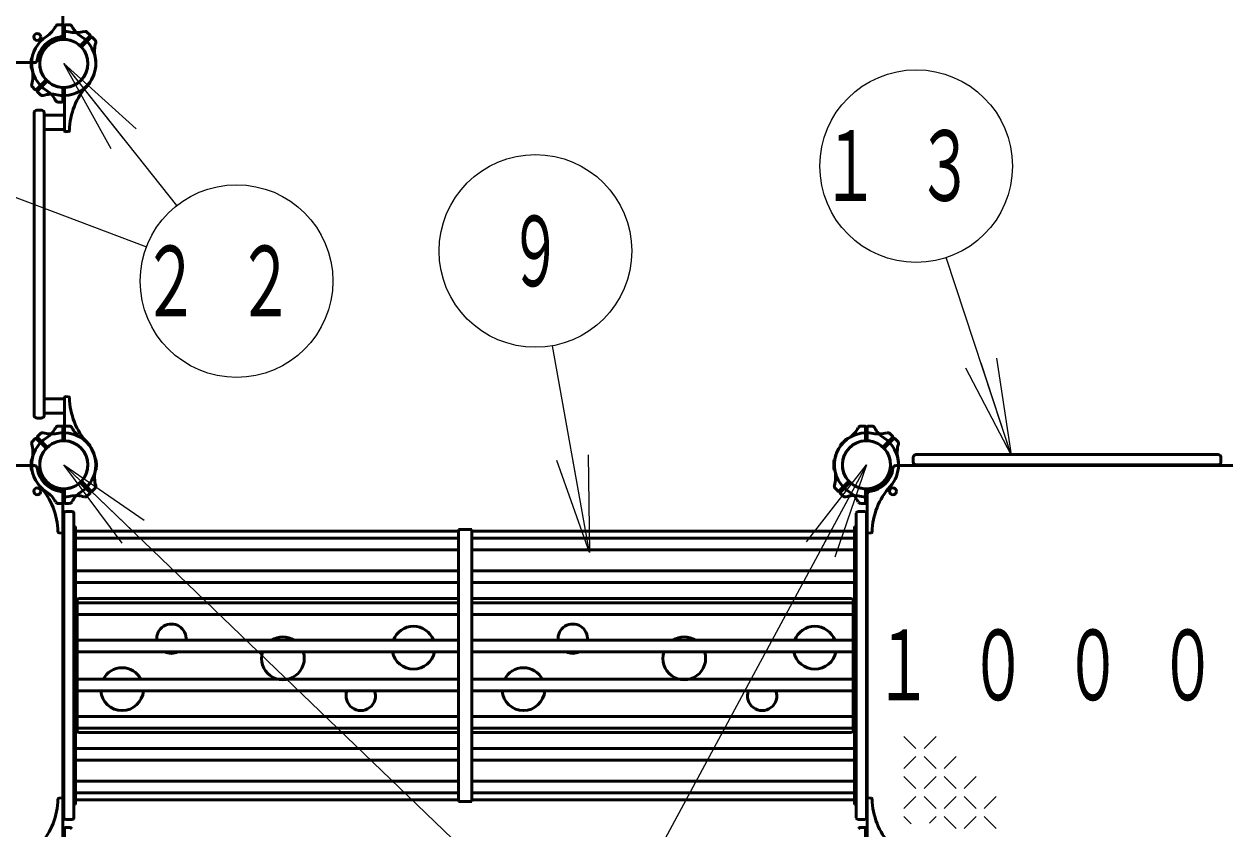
# Model space of a CAD drawing. Units: millimetres on the paper, scale 1:60. Extents: x -385 to 0, y -594 to 267.
# Drawn here: x -256.59 to -219.19, y 115.88 to 140.95 of the extents above; entities that cross this region are included whole.
import ezdxf
from ezdxf.enums import TextEntityAlignment as Align

# ---------------------------------------------------------------- set-up
doc = ezdxf.new("R2010")
doc.units = ezdxf.units.MM
doc.layers.add('LY_3', color=140, linetype='Continuous', lineweight=50)
doc.styles.add('ＭＳ ゴシック', font='')
doc.styles.get('ＭＳ ゴシック').set_extended_font_data('MS Gothic')

msp = doc.modelspace()

# ---------------------------------------------------------------- linework, layer by layer
at = {"layer": 'LY_3'}
for p, q in [((-255.381, 145.967), (-255.381, 140.627)), ((-255.416, 140.924), (-255.547, 140.92)), ((-255.381, 140.498), (-255.381, 140.891)), ((-255.331, 140.498), (-255.331, 140.891)), ((-255.297, 140.924), (-255.176, 140.92)), ((-254.545, 140.613), (-254.634, 140.695)), ((-254.822, 140.287), (-254.544, 140.565)), ((-254.786, 140.252), (-254.509, 140.529)), ((-254.461, 140.529), (-254.378, 140.44)), ((-261.606, 139.742), (-256.267, 139.742)), ((-256.342, 139.884), (-256.345, 139.884)), ((-256.342, 139.55), (-256.345, 139.55)), ((-255.926, 139.182), (-256.204, 138.905)), ((-255.891, 139.147), (-256.169, 138.869)), ((-256.252, 138.906), (-256.341, 139.001)), ((-256.168, 138.821), (-256.072, 138.732)), ((-255.381, 138.936), (-255.381, 138.543)), ((-255.331, 138.936), (-255.331, 137.626)), ((-254.777, 138.902), (-254.775, 138.9)), ((-254.541, 139.138), (-254.539, 139.136)), ((-255.416, 138.51), (-255.537, 138.514)), ((-256.281, 138.175), (-256.281, 128.759)), ((-256.198, 138.259), (-256.048, 138.259)), ((-255.965, 138.175), (-255.965, 128.759)), ((-255.331, 138.11), (-255.965, 138.11)), ((-255.331, 137.657), (-255.965, 137.657)), ((-255.296, 137.593), (-255.209, 137.598)), ((-255.331, 129.277), (-255.965, 129.277)), ((-255.331, 127.998), (-255.331, 129.308)), ((-255.296, 129.341), (-255.209, 129.337)), ((-256.198, 128.675), (-256.048, 128.675)), ((-255.331, 128.824), (-255.965, 128.824)), ((-255.416, 128.424), (-255.537, 128.42)), ((-255.416, 128.424), (-255.537, 128.42)), ((-255.381, 127.998), (-255.381, 128.391)), ((-255.381, 127.998), (-255.381, 128.391)), ((-255.331, 127.998), (-255.331, 128.391)), ((-255.297, 128.424), (-255.166, 128.42)), ((-230.416, 128.424), (-230.547, 128.42)), ((-230.381, 127.998), (-230.381, 128.391)), ((-230.331, 127.998), (-230.331, 128.391)), ((-230.297, 128.424), (-230.176, 128.42)), ((-256.252, 128.029), (-256.341, 127.933)), ((-255.926, 127.752), (-256.204, 128.029)), ((-255.891, 127.787), (-256.169, 128.065)), ((-256.168, 128.113), (-256.072, 128.202)), ((-254.777, 128.032), (-254.775, 128.034)), ((-230.936, 128.032), (-230.938, 128.034)), ((-229.822, 127.787), (-229.544, 128.065)), ((-229.786, 127.752), (-229.509, 128.029)), ((-229.545, 128.113), (-229.641, 128.202)), ((-229.461, 128.029), (-229.371, 127.933)), ((-254.541, 127.796), (-254.539, 127.798)), ((-231.171, 127.796), (-231.173, 127.798)), ((-261.606, 127.192), (-256.267, 127.192)), ((-256.342, 127.384), (-256.345, 127.384)), ((-254.37, 127.384), (-254.368, 127.384)), ((-231.342, 127.384), (-231.345, 127.384)), ((-224.106, 127.192), (-229.446, 127.192)), ((-228.898, 127.45), (-228.898, 127.3)), ((-228.815, 127.534), (-219.398, 127.534)), ((-228.815, 127.217), (-219.398, 127.217)), ((-224.106, 127.192), (-218.767, 127.192)), ((-219.315, 127.45), (-219.315, 127.3)), ((-256.342, 127.05), (-256.345, 127.05)), ((-254.37, 127.05), (-254.368, 127.05)), ((-231.342, 127.05), (-231.345, 127.05)), ((-255.381, 126.436), (-255.381, 125.126)), ((-255.381, 126.436), (-255.381, 126.043)), ((-255.331, 126.436), (-255.331, 126.043)), ((-255.331, 126.436), (-255.331, 126.043)), ((-254.822, 126.647), (-254.544, 126.369)), ((-254.786, 126.682), (-254.509, 126.405)), ((-254.461, 126.406), (-254.378, 126.494)), ((-231.252, 126.406), (-231.335, 126.494)), ((-230.926, 126.682), (-231.204, 126.405)), ((-230.891, 126.647), (-231.169, 126.369)), ((-230.381, 126.436), (-230.381, 126.043)), ((-230.331, 126.436), (-230.331, 125.126)), ((-255.381, 120.967), (-255.381, 126.307)), ((-254.545, 126.321), (-254.634, 126.239)), ((-231.168, 126.321), (-231.079, 126.239)), ((-230.331, 120.967), (-230.331, 126.307)), ((-255.416, 126.01), (-255.547, 126.015)), ((-255.356, 125.709), (-255.356, 116.225)), ((-255.306, 125.759), (-255.09, 125.759)), ((-255.297, 126.01), (-255.176, 126.014)), ((-255.297, 126.01), (-255.176, 126.014)), ((-255.04, 125.709), (-255.04, 116.225)), ((-230.673, 125.709), (-230.673, 116.225)), ((-230.406, 125.759), (-230.623, 125.759)), ((-230.416, 126.01), (-230.537, 126.014)), ((-230.356, 125.709), (-230.356, 116.225)), ((-255.416, 125.093), (-255.504, 125.098)), ((-255.04, 125.3), (-254.986, 125.3)), ((-254.986, 116.634), (-254.986, 125.3)), ((-254.986, 125.148), (-243.065, 125.148)), ((-254.986, 124.936), (-243.065, 124.936)), ((-243.065, 125.198), (-242.648, 125.198)), ((-243.065, 125.198), (-243.065, 116.736)), ((-242.648, 125.198), (-242.648, 116.736)), ((-242.648, 125.148), (-230.726, 125.148)), ((-242.648, 124.936), (-230.726, 124.936)), ((-230.726, 116.634), (-230.726, 125.3)), ((-230.673, 125.3), (-230.726, 125.3)), ((-230.296, 125.093), (-230.209, 125.098)), ((-254.986, 124.574), (-243.065, 124.574)), ((-242.648, 124.574), (-230.726, 124.574)), ((-254.986, 123.914), (-243.065, 123.914)), ((-242.648, 123.914), (-230.726, 123.914)), ((-254.986, 123.552), (-243.065, 123.552)), ((-242.648, 123.552), (-230.726, 123.552)), ((-254.986, 122.917), (-243.065, 122.917)), ((-254.94, 123), (-254.94, 118.934)), ((-254.89, 123.05), (-243.065, 123.05)), ((-242.648, 123.05), (-230.823, 123.05)), ((-242.648, 122.917), (-230.726, 122.917)), ((-230.773, 118.934), (-230.773, 123)), ((-254.986, 122.555), (-243.065, 122.555)), ((-242.648, 122.555), (-230.726, 122.555)), ((-254.986, 121.756), (-243.065, 121.756)), ((-242.648, 121.756), (-230.726, 121.756)), ((-254.986, 121.395), (-243.065, 121.395)), ((-242.648, 121.395), (-230.726, 121.395)), ((-255.381, 120.967), (-255.381, 115.627)), ((-230.331, 120.967), (-230.331, 115.627)), ((-254.986, 120.539), (-243.065, 120.539)), ((-242.648, 120.539), (-230.726, 120.539)), ((-254.986, 120.178), (-243.065, 120.178)), ((-242.648, 120.178), (-230.726, 120.178)), ((-254.986, 119.379), (-243.065, 119.379)), ((-242.648, 119.379), (-230.726, 119.379)), ((-254.986, 119.017), (-243.065, 119.017)), ((-242.648, 119.017), (-230.726, 119.017)), ((-254.89, 118.884), (-243.065, 118.884)), ((-242.648, 118.884), (-230.823, 118.884)), ((-254.986, 118.382), (-243.065, 118.382)), ((-242.648, 118.382), (-230.726, 118.382)), ((-254.986, 118.02), (-243.065, 118.02)), ((-242.648, 118.02), (-230.726, 118.02)), ((-254.986, 117.36), (-243.065, 117.36)), ((-242.648, 117.36), (-230.726, 117.36)), ((-255.416, 116.841), (-255.504, 116.837)), ((-255.381, 115.498), (-255.381, 116.808)), ((-254.986, 116.999), (-243.065, 116.999)), ((-254.986, 116.786), (-243.065, 116.786)), ((-243.065, 116.736), (-242.648, 116.736)), ((-242.648, 116.999), (-230.726, 116.999)), ((-242.648, 116.786), (-230.726, 116.786)), ((-230.331, 115.498), (-230.331, 116.808)), ((-230.296, 116.841), (-230.209, 116.837)), ((-255.04, 116.634), (-254.986, 116.634)), ((-230.673, 116.634), (-230.726, 116.634)), ((-255.306, 116.175), (-255.09, 116.175)), ((-230.406, 116.175), (-230.623, 116.175)), ((-255.331, 115.498), (-255.331, 115.891)), ((-255.297, 115.924), (-255.176, 115.92)), ((-230.416, 115.924), (-230.537, 115.92)), ((-230.381, 115.498), (-230.381, 115.891))]:
    msp.add_line(p, q, dxfattribs=at)
at = {"layer": 'LY_3', "color": 7, "lineweight": 13}
for p, q in [((-267.856, 139.717), (-252.78, 134.003)), ((-255.356, 139.717), (-253.491, 137.368)), ((-255.356, 139.717), (-253.099, 137.679)), ((-253.882, 137.057), (-255.356, 139.717)), ((-255.356, 139.717), (-251.84, 135.289)), ((-225.846, 127.53), (-227.868, 133.67)), ((-238.981, 124.487), (-240.136, 130.924)), ((-225.846, 127.53), (-227.259, 130.223)), ((-225.846, 127.53), (-226.784, 130.379)), ((-226.309, 130.536), (-225.846, 127.53)), ((-255.356, 127.217), (-253.194, 125.138)), ((-255.356, 127.217), (-252.847, 125.498)), ((-253.541, 124.777), (-255.356, 127.217)), ((-255.356, 127.217), (-241.056, 113.464)), ((-238.981, 124.487), (-240.003, 127.351)), ((-238.981, 124.487), (-239.511, 127.44)), ((-239.019, 127.528), (-238.981, 124.487)), ((-230.356, 127.217), (-237.47, 114.025)), ((-232.22, 124.814), (-230.356, 127.217)), ((-230.356, 127.217), (-231.78, 124.577)), ((-230.356, 127.217), (-231.34, 124.339)), ((-228.813, 118.385), (-229.188, 118.76)), ((-228.188, 118.76), (-228.563, 118.385)), ((-228.813, 118.135), (-229.188, 117.76)), ((-228.188, 117.76), (-228.563, 118.135)), ((-227.563, 118.135), (-227.938, 117.76)), ((-228.813, 117.135), (-229.188, 117.51)), ((-228.188, 117.51), (-228.563, 117.135)), ((-227.563, 117.135), (-227.938, 117.51)), ((-226.938, 117.51), (-227.313, 117.135)), ((-228.813, 116.885), (-229.188, 116.51)), ((-228.188, 116.51), (-228.563, 116.885)), ((-227.563, 116.885), (-227.938, 116.51)), ((-226.938, 116.51), (-227.313, 116.885)), ((-226.313, 116.885), (-226.688, 116.51)), ((-228.965, 116.038), (-229.188, 116.26)), ((-228.188, 116.26), (-228.387, 116.061)), ((-227.563, 115.885), (-227.938, 116.26)), ((-226.938, 116.26), (-227.313, 115.885)), ((-226.313, 115.885), (-226.688, 116.26))]:
    msp.add_line(p, q, dxfattribs=at)
at = {"layer": 'LY_3'}
for centre in [(-256.181, 140.542), (-256.181, 126.392), (-229.531, 126.392)]:
    msp.add_circle(centre, 0.108, dxfattribs=at)
at = {"layer": 'LY_3', "color": 7, "lineweight": 13}
for centre in [(-228.807, 136.519), (-240.666, 133.877), (-249.975, 132.94)]:
    msp.add_circle(centre, 3, dxfattribs=at)
at = {"layer": 'LY_3'}
for centre, radius, start, end in [((-256.348, 141.259), 0.833, 302.7272, 332.5412), ((-255.534, 140.837), 0.0833, 92, 152.5412), ((-255.415, 140.891), 0.0333, 0, 92), ((-255.356, 139.717), 1, 77.7272, 91.4325), ((-255.298, 140.891), 0.0333, 88, 180), ((-255.179, 140.837), 0.0833, 27.4588, 88), ((-255.179, 140.837), 0.0833, 27.4588, 88), ((-254.967, 141.509), 0.833, 257.7272, 287.5412), ((-254.365, 141.259), 0.833, 207.4588, 237.2728), ((-254.69, 140.634), 0.0833, 47, 107.5412), ((-255.356, 139.717), 1, 122.7272, 180), ((-255.356, 139.717), 0.833, 96.7872, 173.2128), ((-255.356, 139.717), 0.75, 94.2707, 180), ((-255.356, 139.717), 0.75, 49.2707, 135), ((-255.465, 140.627), 0.0833, 276.7872, 0), ((-255.415, 140.498), 0.0333, 274.2707, 0), ((-255.298, 140.498), 0.0333, 180, 265.7293), ((-255.356, 139.717), 0.75, 0, 85.7293), ((-254.845, 140.311), 0.0333, 229.2707, 315), ((-255.356, 139.717), 1, 0, 57.2728), ((-254.568, 140.588), 0.0333, 315, 47), ((-254.485, 140.506), 0.0333, 43, 135), ((-253.565, 140.107), 0.833, 162.4588, 192.2728), ((-254.439, 140.383), 0.0833, 342.4588, 43), ((-255.356, 139.717), 0.75, 135, 220.7293), ((-255.356, 139.717), 0.75, 315, 40.7293), ((-254.763, 140.228), 0.0333, 135, 220.7293), ((-255.356, 139.717), 1, 315, 12.2728), ((-255.356, 139.717), 1.017, 171.3731, 180), ((-255.356, 139.717), 1.017, 180, 188.6269), ((-256.345, 139.867), 0.0167, 90, 171.3731), ((-256.345, 139.567), 0.0167, 188.6269, 270), ((-255.356, 139.717), 1, 178.5675, 192.2728), ((-255.356, 139.717), 1, 180, 237.2728), ((-256.267, 139.825), 0.0833, 270, 353.2128), ((-255.356, 139.717), 0.75, 180, 265.7293), ((-255.356, 139.717), 0.75, 274.2707, 0), ((-255.356, 139.717), 1, 317.7828, 0), ((-257.148, 139.327), 0.833, 342.4588, 12.2728), ((-255.95, 139.206), 0.0333, 315, 40.7293), ((-255.867, 139.123), 0.0333, 49.2707, 135), ((-255.356, 139.717), 0.75, 229.2707, 315), ((-256.274, 139.051), 0.0833, 162.4588, 223), ((-256.228, 138.928), 0.0333, 223, 315), ((-256.145, 138.846), 0.0333, 135, 227), ((-256.348, 138.175), 0.833, 27.4588, 57.2728), ((-255.356, 139.717), 1, 257.7272, 315), ((-255.415, 138.936), 0.0333, 0, 85.7293), ((-255.298, 138.936), 0.0333, 94.2707, 180), ((-253.011, 137.589), 2.167, 137.7828, 178.9159), ((-254.763, 138.912), 0.0167, 225, 306.3731), ((-255.356, 139.717), 1.017, 306.3731, 315), ((-255.356, 139.717), 1.017, 315, 323.6269), ((-254.551, 139.124), 0.0167, 323.6269, 45), ((-256.022, 138.8), 0.0833, 227, 287.5412), ((-255.746, 137.926), 0.833, 77.7272, 107.5412), ((-255.534, 138.597), 0.0833, 207.4588, 268), ((-255.415, 138.543), 0.0333, 268, 0), ((-256.198, 138.175), 0.0833, 90, 180), ((-256.048, 138.175), 0.0833, 0, 90), ((-255.298, 137.626), 0.0333, 180, 273), ((-255.211, 137.631), 0.0333, 273, 358.9158), ((-255.298, 129.308), 0.0333, 87, 180), ((-255.211, 129.303), 0.0333, 1.0841, 87), ((-253.011, 129.345), 2.167, 181.0841, 222.2172), ((-256.198, 128.759), 0.0833, 180, 270), ((-256.048, 128.759), 0.0833, 270, 0), ((-256.348, 128.759), 0.833, 302.7272, 332.5412), ((-256.348, 128.759), 0.833, 302.7272, 332.5412), ((-255.534, 128.337), 0.0833, 92, 152.5412), ((-255.534, 128.337), 0.0833, 92, 152.5412), ((-255.534, 128.337), 0.0833, 92, 152.5412), ((-255.415, 128.391), 0.0333, 0, 92), ((-255.415, 128.391), 0.0333, 0, 92), ((-255.298, 128.391), 0.0333, 88, 180), ((-255.179, 128.337), 0.0833, 27.4588, 88), ((-254.365, 128.759), 0.833, 207.4588, 237.2728), ((-231.348, 128.759), 0.833, 302.7272, 332.5412), ((-230.534, 128.337), 0.0833, 92, 152.5412), ((-230.415, 128.391), 0.0333, 0, 92), ((-230.298, 128.391), 0.0333, 88, 180), ((-230.179, 128.337), 0.0833, 27.4588, 88), ((-230.179, 128.337), 0.0833, 27.4588, 88), ((-229.365, 128.759), 0.833, 207.4588, 237.2728), ((-256.274, 127.883), 0.0833, 137, 197.5412), ((-255.356, 127.217), 1, 122.7272, 180), ((-255.356, 127.217), 1, 122.7272, 180), ((-256.228, 128.006), 0.0333, 45, 137), ((-256.145, 128.088), 0.0333, 133, 225), ((-255.356, 127.217), 0.75, 94.2707, 180), ((-255.356, 127.217), 0.75, 94.2707, 180), ((-256.022, 128.134), 0.0833, 72.4588, 133), ((-255.746, 129.009), 0.833, 252.4588, 282.2728), ((-255.356, 127.217), 0.75, 45, 130.7293), ((-255.356, 127.217), 1, 45, 102.2728), ((-255.415, 127.998), 0.0333, 274.2707, 0), ((-255.415, 127.998), 0.0333, 274.2707, 0), ((-255.298, 127.998), 0.0333, 180, 265.7293), ((-255.298, 127.998), 0.0333, 180, 265.7293), ((-255.356, 127.217), 0.75, 0, 85.7293), ((-255.356, 127.217), 0.75, 0, 85.7293), ((-255.356, 127.217), 1, 0, 57.2728), ((-254.763, 128.022), 0.0167, 53.6269, 135), ((-255.356, 127.217), 1.017, 45, 53.6269), ((-255.356, 127.217), 1, 347.7272, 45), ((-255.356, 127.217), 1.017, 36.3731, 45), ((-230.356, 127.217), 1, 122.7272, 180), ((-230.356, 127.217), 1, 135, 192.2728), ((-230.356, 127.217), 1.017, 135, 143.6269), ((-230.356, 127.217), 0.75, 94.2707, 180), ((-230.356, 127.217), 1.017, 126.3731, 135), ((-230.356, 127.217), 1, 77.7272, 135), ((-230.949, 128.022), 0.0167, 45, 126.3731), ((-230.356, 127.217), 0.75, 49.2707, 135), ((-230.415, 127.998), 0.0333, 274.2707, 0), ((-230.298, 127.998), 0.0333, 180, 265.7293), ((-230.356, 127.217), 0.75, 0, 85.7293), ((-229.967, 129.009), 0.833, 257.7272, 287.5412), ((-230.356, 127.217), 1, 0, 57.2728), ((-229.69, 128.134), 0.0833, 47, 107.5412), ((-229.568, 128.088), 0.0333, 315, 47), ((-229.485, 128.006), 0.0333, 43, 135), ((-229.439, 127.883), 0.0833, 342.4588, 43), ((-257.148, 127.607), 0.833, 347.7272, 17.5412), ((-255.356, 127.217), 0.75, 139.2707, 225), ((-255.95, 127.728), 0.0333, 319.2707, 45), ((-255.867, 127.811), 0.0333, 225, 310.7293), ((-255.356, 127.217), 0.75, 319.2707, 45), ((-255.356, 127.217), 1, 0, 42.2172), ((-254.551, 127.81), 0.0167, 315, 36.3731), ((-231.162, 127.81), 0.0167, 143.6269, 225), ((-230.356, 127.217), 0.75, 135, 220.7293), ((-229.845, 127.811), 0.0333, 229.2707, 315), ((-230.356, 127.217), 0.75, 315, 40.7293), ((-229.763, 127.728), 0.0333, 135, 220.7293), ((-228.565, 127.607), 0.833, 162.4588, 192.2728), ((-255.356, 127.217), 1.017, 171.3731, 180), ((-255.356, 127.217), 1.017, 180, 188.6269), ((-256.345, 127.367), 0.0167, 90, 171.3731), ((-255.356, 127.217), 1, 167.7272, 181.4325), ((-255.356, 127.217), 1, 180, 222.2172), ((-255.356, 127.217), 1, 180, 237.2728), ((-256.267, 127.109), 0.0833, 6.7872, 90), ((-255.356, 127.217), 0.75, 180, 265.7293), ((-255.356, 127.217), 0.75, 180, 265.7293), ((-255.356, 127.217), 0.75, 274.2707, 0), ((-255.356, 127.217), 0.75, 274.2707, 0), ((-255.356, 127.217), 1, 302.7272, 0), ((-255.356, 127.217), 1, 302.7272, 0), ((-254.368, 127.367), 0.0167, 8.6269, 90), ((-255.356, 127.217), 1.017, 0, 8.6269), ((-255.356, 127.217), 1.017, 351.3731, 0), ((-230.356, 127.217), 1.017, 171.3731, 180), ((-230.356, 127.217), 1.017, 180, 188.6269), ((-231.345, 127.367), 0.0167, 90, 171.3731), ((-230.356, 127.217), 1, 180, 237.2728), ((-230.356, 127.217), 0.75, 180, 265.7293), ((-230.356, 127.217), 0.75, 274.2707, 0), ((-230.356, 127.217), 1, 317.7828, 0), ((-229.446, 127.109), 0.0833, 90, 173.2128), ((-230.356, 127.217), 1, 358.5675, 12.2728), ((-228.815, 127.45), 0.0833, 90, 180), ((-228.815, 127.3), 0.0833, 180, 270), ((-219.398, 127.45), 0.0833, 0, 90), ((-219.398, 127.3), 0.0833, 270, 0), ((-256.345, 127.067), 0.0167, 188.6269, 270), ((-255.356, 127.217), 0.833, 186.7872, 263.2128), ((-253.565, 126.827), 0.833, 167.7272, 197.5412), ((-254.368, 127.067), 0.0167, 270, 351.3731), ((-231.345, 127.067), 0.0167, 188.6269, 270), ((-232.148, 126.827), 0.833, 342.4588, 12.2728), ((-230.356, 127.217), 0.833, 276.7872, 353.2128), ((-257.702, 125.089), 2.167, 1.0841, 42.2172), ((-255.356, 127.217), 0.75, 225, 310.7293), ((-255.415, 126.436), 0.0333, 0, 85.7293), ((-255.415, 126.436), 0.0333, 0, 85.7293), ((-255.298, 126.436), 0.0333, 94.2707, 180), ((-255.298, 126.436), 0.0333, 94.2707, 180), ((-254.845, 126.623), 0.0333, 45, 130.7293), ((-254.763, 126.706), 0.0333, 139.2707, 225), ((-254.439, 126.551), 0.0833, 317, 17.5412), ((-231.274, 126.551), 0.0833, 162.4588, 223), ((-230.95, 126.706), 0.0333, 315, 40.7293), ((-230.867, 126.623), 0.0333, 49.2707, 135), ((-230.356, 127.217), 0.75, 229.2707, 315), ((-230.415, 126.436), 0.0333, 0, 85.7293), ((-230.298, 126.436), 0.0333, 94.2707, 180), ((-228.011, 125.089), 2.167, 137.7828, 178.9159), ((-256.348, 125.675), 0.833, 27.4588, 57.2728), ((-255.534, 126.097), 0.0833, 207.4588, 268), ((-255.465, 126.307), 0.0833, 0, 83.2128), ((-255.356, 127.217), 1, 268.5675, 282.2728), ((-255.179, 126.097), 0.0833, 272, 332.5412), ((-255.179, 126.097), 0.0833, 272, 332.5412), ((-255.179, 126.097), 0.0833, 272, 332.5412), ((-254.967, 125.426), 0.833, 72.4588, 102.2728), ((-254.365, 125.675), 0.833, 122.7272, 152.5412), ((-254.365, 125.675), 0.833, 122.7272, 152.5412), ((-254.69, 126.3), 0.0833, 252.4588, 313), ((-254.568, 126.346), 0.0333, 313, 45), ((-254.485, 126.428), 0.0333, 225, 317), ((-231.228, 126.428), 0.0333, 223, 315), ((-231.145, 126.346), 0.0333, 135, 227), ((-231.022, 126.3), 0.0833, 227, 287.5412), ((-230.746, 125.426), 0.833, 77.7272, 107.5412), ((-231.348, 125.675), 0.833, 27.4588, 57.2728), ((-230.534, 126.097), 0.0833, 207.4588, 268), ((-230.356, 127.217), 1, 257.7272, 271.4325), ((-230.248, 126.307), 0.0833, 96.7872, 180), ((-255.415, 126.043), 0.0333, 268, 0), ((-255.306, 125.709), 0.05, 90, 180), ((-255.298, 126.043), 0.0333, 180, 272), ((-255.298, 126.043), 0.0333, 180, 272), ((-255.09, 125.709), 0.05, 0, 90), ((-230.623, 125.709), 0.05, 90, 180), ((-230.415, 126.043), 0.0333, 268, 0), ((-230.406, 125.709), 0.05, 0, 90), ((-255.502, 125.131), 0.0333, 181.0841, 267), ((-255.415, 125.126), 0.0333, 267, 0), ((-230.298, 125.126), 0.0333, 180, 273), ((-230.211, 125.131), 0.0333, 273, 358.9158), ((-254.89, 123), 0.05, 90, 180), ((-230.823, 123), 0.05, 0, 90), ((-252.003, 121.801), 0.458, 354.4679, 185.5321), ((-244.465, 121.521), 0.667, 20.642, 159.358), ((-239.503, 121.801), 0.458, 354.4679, 185.5321), ((-231.965, 121.521), 0.667, 20.642, 159.358), ((-248.531, 121.19), 0.667, 58.1964, 121.8036), ((-236.031, 121.19), 0.667, 58.1964, 121.8036), ((-252.003, 121.801), 0.458, 242.3124, 297.6876), ((-248.531, 121.19), 0.667, 162.0998, 17.9002), ((-244.465, 121.521), 0.667, 190.9511, 349.0489), ((-239.503, 121.801), 0.458, 242.3124, 297.6876), ((-236.031, 121.19), 0.667, 162.0998, 17.9002), ((-231.965, 121.521), 0.667, 190.9511, 349.0489), ((-253.539, 120.23), 0.667, 27.6471, 152.3529), ((-241.039, 120.23), 0.667, 27.6471, 152.3529), ((-253.539, 120.23), 0.667, 184.501, 355.499), ((-246.105, 120.021), 0.458, 159.9566, 20.0434), ((-241.039, 120.23), 0.667, 184.501, 355.499), ((-233.605, 120.021), 0.458, 159.9566, 20.0434), ((-254.89, 118.934), 0.05, 180, 270), ((-230.823, 118.934), 0.05, 270, 0), ((-257.702, 116.845), 2.167, 317.7828, 358.9158), ((-255.502, 116.803), 0.0333, 93, 178.9159), ((-255.415, 116.808), 0.0333, 0, 93), ((-230.298, 116.808), 0.0333, 87, 180), ((-230.211, 116.803), 0.0333, 1.0841, 87), ((-228.011, 116.845), 2.167, 181.0841, 222.2172), ((-255.306, 116.225), 0.05, 180, 270), ((-255.09, 116.225), 0.05, 270, 0), ((-230.623, 116.225), 0.05, 180, 270), ((-230.406, 116.225), 0.05, 270, 0), ((-255.298, 115.891), 0.0333, 88, 180), ((-255.179, 115.837), 0.0833, 27.4588, 88), ((-230.534, 115.837), 0.0833, 92, 152.5412), ((-230.415, 115.891), 0.0333, 0, 92)]:
    msp.add_arc(centre, radius, start, end, dxfattribs=at)

# ---------------------------------------------------------------- texts
at = {"layer": 'LY_3', "color": 7, "style": 'ＭＳ ゴシック', "width": 0.55}
msp.add_text('９', height=2.199, dxfattribs=at).set_placement((-240.666, 133.877), align=Align.MIDDLE_CENTER)
at = {"layer": 'LY_3', "color": 7, "char_height": 2.199, "style": 'ＭＳ ゴシック'}
for s, insert, attachment_point in [('\\T1.64;\\W0.6;１３', (-228.807, 136.519), 5), ('\\T1.64;\\W0.6;２２', (-249.975, 132.94), 5), ('\\T1.64;\\W0.6;１０００', (-230.106, 120.967), 4)]:
    msp.add_mtext(s, dxfattribs=dict(at, insert=insert, attachment_point=attachment_point))

doc.saveas('drawing.dxf')
